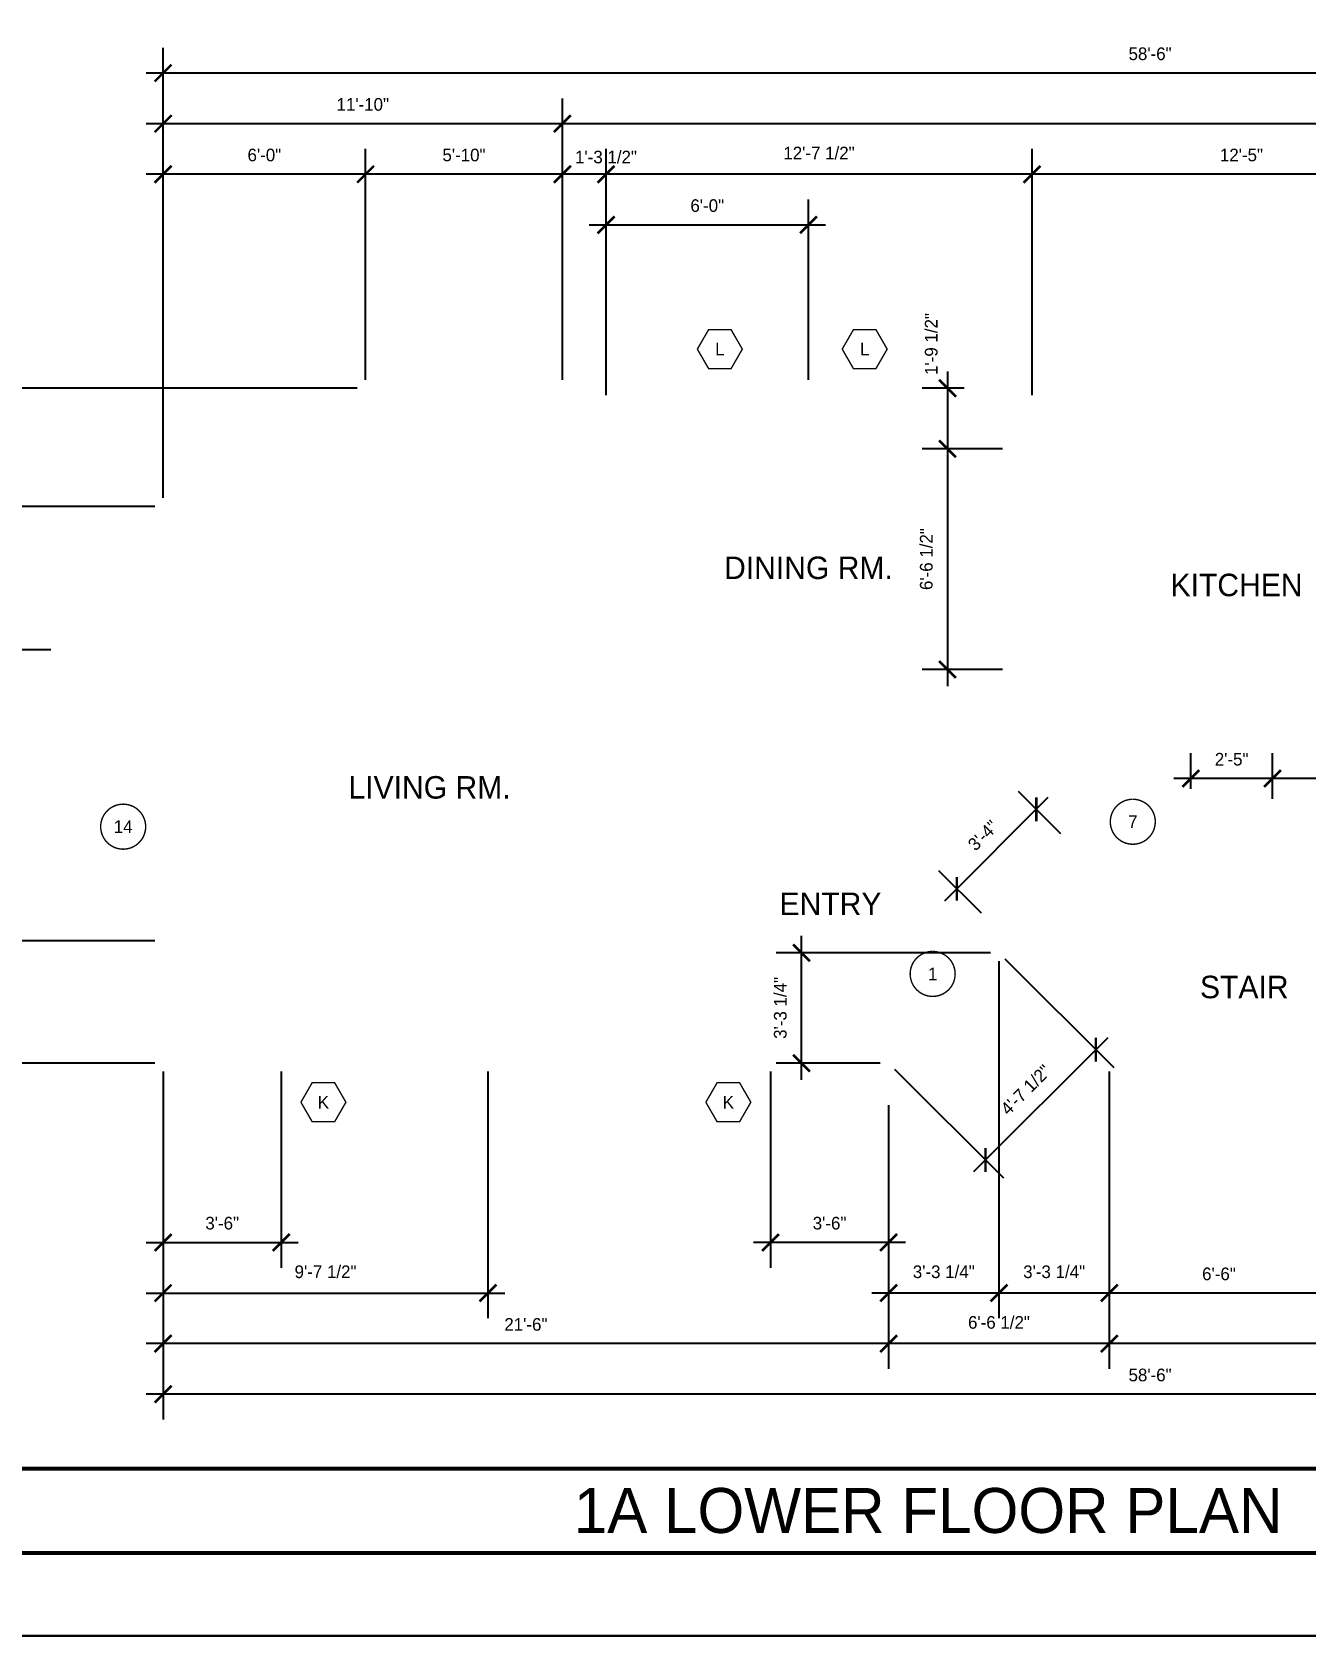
# Model space of a CAD drawing. Extents: x -2276 to 0, y -2295 to 725.
# Drawn here: x -1490 to -1037, y -1152 to -582 of the extents above; entities that cross this region are included whole.
import ezdxf

# ---------------------------------------------------------------- set-up
doc = ezdxf.new("R2010")
doc.units = 0
doc.header["$LTSCALE"] = 48
doc.header["$MEASUREMENT"] = 0
doc.header["$PDMODE"] = 3
doc.header["$PDSIZE"] = -2
doc.layers.get('0').update_dxf_attribs({"linetype": 'CONTINUOUS'})
doc.layers.get('DEFPOINTS').update_dxf_attribs({"linetype": 'CONTINUOUS'})
doc.layers.add('24X36TB', color=7, linetype='CONTINUOUS', lineweight=30)
for name, color, linetype in [('A-DIMS', 3, 'CONTINUOUS'), ('A-SYM', 2, 'CONTINUOUS'), ('A-SYM TEXT', 3, 'CONTINUOUS'), ('A-TEXT', 3, 'CONTINUOUS')]:
    doc.layers.add(name, color=color, linetype=linetype)
doc.styles.get("Standard").update_dxf_attribs({"font": 'ERASMD.TTF', "height": 4.5})
doc.dimstyles.new('ARCHITECTURE', dxfattribs={"dimscale": 48, "dimtxt": 0.18, "dimasz": 0.125, "dimexe": 0.1875, "dimexo": 0.0625, "dimgap": 0.09375, "dimtad": 1, "dimdec": 4, "dimzin": 3, "dimdsep": 46, "dimlunit": 4, "dimtxsty": 'Standard', "dimblk1": 'ARCHTICK', "dimblk2": 'ARCHTICK', "dimsah": 1, "dimcen": 0.09375, "dimdle": 0.125, "dimclrd": 1, "dimclre": 1, "dimclrt": 3, "dimadec": 0, "dimazin": 0, "dimtfac": 1, "dimtdec": 4, "dimtofl": 0, "dimtmove": 2, "dimatfit": 3, "dimldrblk": 'ARCHTICK', "dimfxl": 1, "dimfrac": 2, "dimtolj": 1, "dimtzin": 0, "dimarcsym": 0})

# ---------------------------------------------------------------- blocks, each defined once
blk = doc.blocks.new('_ARCHTICK')
at = {"color": 0, "linetype": 'ByBlock', "const_width": 0.15}
blk.add_lwpolyline([(-0.5, -0.5), (0.5, 0.5)], dxfattribs=at)
blk = doc.blocks.new('*D9')
at = {"layer": 'A-DIMS', "color": 1, "lineweight": -2}
for p, q in [((-1443.54, -951.25), (-1443.54, -1075.04)), ((-741.54, -951.25), (-741.54, -1075.04)), ((-735.54, -1066.04), (-1449.54, -1066.04))]:
    blk.add_line(p, q, dxfattribs=at)
at = {"layer": 'DEFPOINTS', "color": 0}
for p in [(-1443.54, -948.25), (-741.54, -948.25), (-1443.54, -1066.04)]:
    blk.add_point(p, dxfattribs=at)
at = {"layer": 'A-DIMS', "color": 1, "lineweight": -2, "xscale": 6, "yscale": 6, "zscale": 6, "rotation": 180}
blk.add_blockref('_ARCHTICK', (-1443.54, -1066.04), dxfattribs=at)
at = {"layer": 'A-DIMS', "color": 1, "lineweight": -2, "xscale": 6, "yscale": 6, "zscale": 6}
blk.add_blockref('_ARCHTICK', (-741.54, -1066.04), dxfattribs=at)
at = {"layer": 'A-DIMS', "color": 3, "insert": (-1092.54, -1059.22), "char_height": 4.5, "attachment_point": 5}
blk.add_mtext('\\A1;58\'-6"', dxfattribs=at)
blk = doc.blocks.new('*D10')
at = {"layer": 'A-DIMS', "color": 1, "lineweight": -2}
for p, q in [((-1443.54, -747.25), (-1443.54, -587.13)), ((-741.54, -705.25), (-741.54, -587.13)), ((-735.54, -596.13), (-1449.54, -596.13))]:
    blk.add_line(p, q, dxfattribs=at)
at = {"layer": 'DEFPOINTS', "color": 0}
for p in [(-1443.54, -596.13), (-741.54, -708.25), (-1443.54, -750.25)]:
    blk.add_point(p, dxfattribs=at)
at = {"layer": 'A-DIMS', "color": 1, "lineweight": -2, "xscale": 6, "yscale": 6, "zscale": 6, "rotation": 180}
blk.add_blockref('_ARCHTICK', (-1443.54, -596.13), dxfattribs=at)
at = {"layer": 'A-DIMS', "color": 1, "lineweight": -2, "xscale": 6, "yscale": 6, "zscale": 6}
blk.add_blockref('_ARCHTICK', (-741.54, -596.13), dxfattribs=at)
at = {"layer": 'A-DIMS', "color": 3, "insert": (-1092.54, -589.3), "char_height": 4.5, "attachment_point": 5}
blk.add_mtext('\\A1;58\'-6"', dxfattribs=at)
blk = doc.blocks.new('*D11')
at = {"layer": 'A-DIMS', "color": 1, "lineweight": -2}
for p, q in [((-1301.53, -705.25), (-1301.53, -605.13)), ((-741.54, -705.25), (-741.54, -605.13)), ((-735.54, -614.13), (-1307.53, -614.13))]:
    blk.add_line(p, q, dxfattribs=at)
at = {"layer": 'DEFPOINTS', "color": 0}
for p in [(-1301.53, -614.13), (-1301.53, -708.25), (-741.54, -708.25)]:
    blk.add_point(p, dxfattribs=at)
at = {"layer": 'A-DIMS', "color": 1, "lineweight": -2, "xscale": 6, "yscale": 6, "zscale": 6, "rotation": 180}
blk.add_blockref('_ARCHTICK', (-1301.53, -614.13), dxfattribs=at)
at = {"layer": 'A-DIMS', "color": 1, "lineweight": -2, "xscale": 6, "yscale": 6, "zscale": 6}
blk.add_blockref('_ARCHTICK', (-741.54, -614.13), dxfattribs=at)
at = {"layer": 'A-DIMS', "color": 3, "insert": (-1021.54, -607.3), "char_height": 4.5, "attachment_point": 5}
blk.add_mtext('\\A1;46\'-8"', dxfattribs=at)
blk = doc.blocks.new('*D12')
at = {"layer": 'A-DIMS', "color": 1, "lineweight": -2}
for p, q in [((-1443.54, -747.25), (-1443.54, -605.13)), ((-1301.53, -705.25), (-1301.53, -605.13)), ((-1295.53, -614.13), (-1449.54, -614.13))]:
    blk.add_line(p, q, dxfattribs=at)
at = {"layer": 'DEFPOINTS', "color": 0}
for p in [(-1443.54, -614.13), (-1301.53, -708.25), (-1443.54, -750.25)]:
    blk.add_point(p, dxfattribs=at)
at = {"layer": 'A-DIMS', "color": 1, "lineweight": -2, "xscale": 6, "yscale": 6, "zscale": 6, "rotation": 180}
blk.add_blockref('_ARCHTICK', (-1443.54, -614.13), dxfattribs=at)
at = {"layer": 'A-DIMS', "color": 1, "lineweight": -2, "xscale": 6, "yscale": 6, "zscale": 6}
blk.add_blockref('_ARCHTICK', (-1301.53, -614.13), dxfattribs=at)
at = {"layer": 'A-DIMS', "color": 3, "insert": (-1372.54, -607.3), "char_height": 4.5, "attachment_point": 5}
blk.add_mtext('\\A1;11\'-10"', dxfattribs=at)
blk = doc.blocks.new('*D14')
at = {"layer": 'A-DIMS', "color": 1, "lineweight": -2}
for p, q in [((-1134.53, -710.75), (-1134.53, -623.13)), ((-985.54, -708.75), (-985.54, -623.13)), ((-979.54, -632.13), (-1140.53, -632.13))]:
    blk.add_line(p, q, dxfattribs=at)
at = {"layer": 'DEFPOINTS', "color": 0}
for p in [(-1134.53, -632.13), (-985.54, -711.75), (-1134.53, -713.75)]:
    blk.add_point(p, dxfattribs=at)
at = {"layer": 'A-DIMS', "color": 1, "lineweight": -2, "xscale": 6, "yscale": 6, "zscale": 6, "rotation": 180}
blk.add_blockref('_ARCHTICK', (-1134.53, -632.13), dxfattribs=at)
at = {"layer": 'A-DIMS', "color": 1, "lineweight": -2, "xscale": 6, "yscale": 6, "zscale": 6}
blk.add_blockref('_ARCHTICK', (-985.54, -632.13), dxfattribs=at)
at = {"layer": 'A-DIMS', "color": 3, "insert": (-1060.04, -625.3), "char_height": 4.5, "attachment_point": 5}
blk.add_mtext('\\A1;12\'-5"', dxfattribs=at)
blk = doc.blocks.new('*D15')
at = {"layer": 'A-DIMS', "color": 1, "lineweight": -2}
for p, q in [((-1286.03, -710.75), (-1286.03, -623.13)), ((-1134.53, -710.75), (-1134.53, -623.13)), ((-1128.53, -632.13), (-1292.03, -632.13))]:
    blk.add_line(p, q, dxfattribs=at)
at = {"layer": 'DEFPOINTS', "color": 0}
for p in [(-1286.03, -632.13), (-1286.03, -713.75), (-1134.53, -713.75)]:
    blk.add_point(p, dxfattribs=at)
at = {"layer": 'A-DIMS', "color": 1, "lineweight": -2, "xscale": 6, "yscale": 6, "zscale": 6, "rotation": 180}
blk.add_blockref('_ARCHTICK', (-1286.03, -632.13), dxfattribs=at)
at = {"layer": 'A-DIMS', "color": 1, "lineweight": -2, "xscale": 6, "yscale": 6, "zscale": 6}
blk.add_blockref('_ARCHTICK', (-1134.53, -632.13), dxfattribs=at)
at = {"layer": 'A-DIMS', "color": 3, "insert": (-1210.28, -624.59), "char_height": 4.5, "attachment_point": 5}
blk.add_mtext('\\A1;12\'-7 1/2"', dxfattribs=at)
blk = doc.blocks.new('*D16')
at = {"layer": 'A-DIMS', "color": 1, "lineweight": -2}
for p, q in [((-1301.53, -705.25), (-1301.53, -623.13)), ((-1286.03, -710.75), (-1286.03, -623.13)), ((-1280.03, -632.13), (-1307.53, -632.13))]:
    blk.add_line(p, q, dxfattribs=at)
at = {"layer": 'DEFPOINTS', "color": 0}
for p in [(-1301.53, -632.13), (-1301.53, -708.25), (-1286.03, -713.75)]:
    blk.add_point(p, dxfattribs=at)
at = {"layer": 'A-DIMS', "color": 1, "lineweight": -2, "xscale": 6, "yscale": 6, "zscale": 6, "rotation": 180}
blk.add_blockref('_ARCHTICK', (-1301.53, -632.13), dxfattribs=at)
at = {"layer": 'A-DIMS', "color": 1, "lineweight": -2, "xscale": 6, "yscale": 6, "zscale": 6}
blk.add_blockref('_ARCHTICK', (-1286.03, -632.13), dxfattribs=at)
at = {"layer": 'A-DIMS', "color": 3, "insert": (-1286.03, -626.02), "char_height": 4.5, "attachment_point": 5}
blk.add_mtext('\\A1;1\'-3 1/2"', dxfattribs=at)
blk = doc.blocks.new('*D17')
at = {"layer": 'A-DIMS', "color": 1, "lineweight": -2}
for p, q in [((-1371.54, -705.25), (-1371.54, -623.13)), ((-1301.53, -705.25), (-1301.53, -623.13)), ((-1295.53, -632.13), (-1377.54, -632.13))]:
    blk.add_line(p, q, dxfattribs=at)
at = {"layer": 'DEFPOINTS', "color": 0}
for p in [(-1371.54, -632.13), (-1371.54, -708.25), (-1301.53, -708.25)]:
    blk.add_point(p, dxfattribs=at)
at = {"layer": 'A-DIMS', "color": 1, "lineweight": -2, "xscale": 6, "yscale": 6, "zscale": 6, "rotation": 180}
blk.add_blockref('_ARCHTICK', (-1371.54, -632.13), dxfattribs=at)
at = {"layer": 'A-DIMS', "color": 1, "lineweight": -2, "xscale": 6, "yscale": 6, "zscale": 6}
blk.add_blockref('_ARCHTICK', (-1301.53, -632.13), dxfattribs=at)
at = {"layer": 'A-DIMS', "color": 3, "insert": (-1336.54, -625.3), "char_height": 4.5, "attachment_point": 5}
blk.add_mtext('\\A1;5\'-10"', dxfattribs=at)
blk = doc.blocks.new('*D18')
at = {"layer": 'A-DIMS', "color": 1, "lineweight": -2}
for p, q in [((-1443.54, -747.25), (-1443.54, -623.13)), ((-1371.54, -705.25), (-1371.54, -623.13)), ((-1365.54, -632.13), (-1449.54, -632.13))]:
    blk.add_line(p, q, dxfattribs=at)
at = {"layer": 'DEFPOINTS', "color": 0}
for p in [(-1443.54, -632.13), (-1371.54, -708.25), (-1443.54, -750.25)]:
    blk.add_point(p, dxfattribs=at)
at = {"layer": 'A-DIMS', "color": 1, "lineweight": -2, "xscale": 6, "yscale": 6, "zscale": 6, "rotation": 180}
blk.add_blockref('_ARCHTICK', (-1443.54, -632.13), dxfattribs=at)
at = {"layer": 'A-DIMS', "color": 1, "lineweight": -2, "xscale": 6, "yscale": 6, "zscale": 6}
blk.add_blockref('_ARCHTICK', (-1371.54, -632.13), dxfattribs=at)
at = {"layer": 'A-DIMS', "color": 3, "insert": (-1407.54, -625.3), "char_height": 4.5, "attachment_point": 5}
blk.add_mtext('\\A1;6\'-0"', dxfattribs=at)
blk = doc.blocks.new('*D20')
at = {"layer": 'A-DIMS', "color": 1, "lineweight": -2}
for p, q in [((-1286.03, -710.75), (-1286.03, -641.13)), ((-1214.03, -705.25), (-1214.03, -641.13)), ((-1292.03, -650.13), (-1208.03, -650.13))]:
    blk.add_line(p, q, dxfattribs=at)
at = {"layer": 'DEFPOINTS', "color": 0}
for p in [(-1214.03, -650.13), (-1214.03, -708.25), (-1286.03, -713.75)]:
    blk.add_point(p, dxfattribs=at)
at = {"layer": 'A-DIMS', "color": 1, "lineweight": -2, "xscale": 6, "yscale": 6, "zscale": 6, "rotation": 180}
blk.add_blockref('_ARCHTICK', (-1286.03, -650.13), dxfattribs=at)
at = {"layer": 'A-DIMS', "color": 1, "lineweight": -2, "xscale": 6, "yscale": 6, "zscale": 6}
blk.add_blockref('_ARCHTICK', (-1214.03, -650.13), dxfattribs=at)
at = {"layer": 'A-DIMS', "color": 3, "insert": (-1250.03, -643.3), "char_height": 4.5, "attachment_point": 5}
blk.add_mtext('\\A1;6\'-0"', dxfattribs=at)
blk = doc.blocks.new('*D21')
at = {"layer": 'A-DIMS', "color": 1, "lineweight": -2}
for p, q in [((-1107.04, -951.25), (-1107.04, -1057.04)), ((-741.54, -951.25), (-741.54, -1057.04)), ((-735.54, -1048.04), (-1113.04, -1048.04))]:
    blk.add_line(p, q, dxfattribs=at)
at = {"layer": 'DEFPOINTS', "color": 0}
for p in [(-1107.04, -948.25), (-741.54, -948.25), (-1107.04, -1048.04)]:
    blk.add_point(p, dxfattribs=at)
at = {"layer": 'A-DIMS', "color": 1, "lineweight": -2, "xscale": 6, "yscale": 6, "zscale": 6, "rotation": 180}
blk.add_blockref('_ARCHTICK', (-1107.04, -1048.04), dxfattribs=at)
at = {"layer": 'A-DIMS', "color": 1, "lineweight": -2, "xscale": 6, "yscale": 6, "zscale": 6}
blk.add_blockref('_ARCHTICK', (-741.54, -1048.04), dxfattribs=at)
at = {"layer": 'A-DIMS', "color": 3, "insert": (-924.29, -1040.51), "char_height": 4.5, "attachment_point": 5}
blk.add_mtext('\\A1;30\'-5 1/2"', dxfattribs=at)
blk = doc.blocks.new('*D22')
at = {"layer": 'A-DIMS', "color": 1, "lineweight": -2}
for p, q in [((-1107.04, -951.25), (-1107.04, -1057.04)), ((-1185.53, -963.25), (-1185.53, -1057.04)), ((-1101.04, -1048.04), (-1191.53, -1048.04))]:
    blk.add_line(p, q, dxfattribs=at)
at = {"layer": 'DEFPOINTS', "color": 0}
for p in [(-1107.04, -948.25), (-1185.53, -960.25), (-1185.53, -1048.04)]:
    blk.add_point(p, dxfattribs=at)
at = {"layer": 'A-DIMS', "color": 1, "lineweight": -2, "xscale": 6, "yscale": 6, "zscale": 6, "rotation": 180}
blk.add_blockref('_ARCHTICK', (-1185.53, -1048.04), dxfattribs=at)
at = {"layer": 'A-DIMS', "color": 1, "lineweight": -2, "xscale": 6, "yscale": 6, "zscale": 6}
blk.add_blockref('_ARCHTICK', (-1107.04, -1048.04), dxfattribs=at)
at = {"layer": 'A-DIMS', "color": 3, "insert": (-1146.28, -1040.51), "char_height": 4.5, "attachment_point": 5}
blk.add_mtext('\\A1;6\'-6 1/2"', dxfattribs=at)
blk = doc.blocks.new('*D23')
at = {"layer": 'A-DIMS', "color": 1, "lineweight": -2}
for p, q in [((-1443.54, -951.25), (-1443.54, -1057.04)), ((-1185.53, -963.25), (-1185.53, -1057.04)), ((-1179.53, -1048.04), (-1449.54, -1048.04))]:
    blk.add_line(p, q, dxfattribs=at)
at = {"layer": 'DEFPOINTS', "color": 0}
for p in [(-1443.54, -948.25), (-1185.53, -960.25), (-1443.54, -1048.04)]:
    blk.add_point(p, dxfattribs=at)
at = {"layer": 'A-DIMS', "color": 1, "lineweight": -2, "xscale": 6, "yscale": 6, "zscale": 6, "rotation": 180}
blk.add_blockref('_ARCHTICK', (-1443.54, -1048.04), dxfattribs=at)
at = {"layer": 'A-DIMS', "color": 1, "lineweight": -2, "xscale": 6, "yscale": 6, "zscale": 6}
blk.add_blockref('_ARCHTICK', (-1185.53, -1048.04), dxfattribs=at)
at = {"layer": 'A-DIMS', "color": 3, "insert": (-1314.53, -1041.22), "char_height": 4.5, "attachment_point": 5}
blk.add_mtext('\\A1;21\'-6"', dxfattribs=at)
blk = doc.blocks.new('*D26')
at = {"layer": 'A-DIMS', "color": 1, "lineweight": -2}
for p, q in [((-1029.04, -947.75), (-1029.04, -1039.04)), ((-1107.04, -963.25), (-1107.04, -1039.04)), ((-1023.04, -1030.04), (-1113.04, -1030.04))]:
    blk.add_line(p, q, dxfattribs=at)
at = {"layer": 'DEFPOINTS', "color": 0}
for p in [(-1029.04, -944.75), (-1107.04, -960.25), (-1107.04, -1030.04)]:
    blk.add_point(p, dxfattribs=at)
at = {"layer": 'A-DIMS', "color": 1, "lineweight": -2, "xscale": 6, "yscale": 6, "zscale": 6, "rotation": 180}
blk.add_blockref('_ARCHTICK', (-1107.04, -1030.04), dxfattribs=at)
at = {"layer": 'A-DIMS', "color": 1, "lineweight": -2, "xscale": 6, "yscale": 6, "zscale": 6}
blk.add_blockref('_ARCHTICK', (-1029.04, -1030.04), dxfattribs=at)
at = {"layer": 'A-DIMS', "color": 3, "insert": (-1068.04, -1023.26), "char_height": 4.5, "attachment_point": 5}
blk.add_mtext('\\A1;6\'-6"', dxfattribs=at)
blk = doc.blocks.new('*D27')
at = {"layer": 'A-DIMS', "color": 1, "lineweight": -2}
for p, q in [((-1146.28, -912.01), (-1146.28, -1039.04)), ((-1107.04, -963.25), (-1107.04, -1039.04)), ((-1101.04, -1030.04), (-1152.28, -1030.04))]:
    blk.add_line(p, q, dxfattribs=at)
at = {"layer": 'DEFPOINTS', "color": 0}
for p in [(-1146.28, -909.01), (-1107.04, -960.25), (-1146.28, -1030.04)]:
    blk.add_point(p, dxfattribs=at)
at = {"layer": 'A-DIMS', "color": 1, "lineweight": -2, "xscale": 6, "yscale": 6, "zscale": 6, "rotation": 180}
blk.add_blockref('_ARCHTICK', (-1146.28, -1030.04), dxfattribs=at)
at = {"layer": 'A-DIMS', "color": 1, "lineweight": -2, "xscale": 6, "yscale": 6, "zscale": 6}
blk.add_blockref('_ARCHTICK', (-1107.04, -1030.04), dxfattribs=at)
at = {"layer": 'A-DIMS', "color": 3, "insert": (-1126.66, -1022.51), "char_height": 4.5, "attachment_point": 5}
blk.add_mtext('\\A1;3\'-3 1/4"', dxfattribs=at)
blk = doc.blocks.new('*D28')
at = {"layer": 'A-DIMS', "color": 1, "lineweight": -2}
for p, q in [((-1146.28, -912.01), (-1146.28, -1039.04)), ((-1185.53, -963.25), (-1185.53, -1039.04)), ((-1140.28, -1030.04), (-1191.53, -1030.04))]:
    blk.add_line(p, q, dxfattribs=at)
at = {"layer": 'DEFPOINTS', "color": 0}
for p in [(-1146.28, -909.01), (-1185.53, -960.25), (-1185.53, -1030.04)]:
    blk.add_point(p, dxfattribs=at)
at = {"layer": 'A-DIMS', "color": 1, "lineweight": -2, "xscale": 6, "yscale": 6, "zscale": 6, "rotation": 180}
blk.add_blockref('_ARCHTICK', (-1185.53, -1030.04), dxfattribs=at)
at = {"layer": 'A-DIMS', "color": 1, "lineweight": -2, "xscale": 6, "yscale": 6, "zscale": 6}
blk.add_blockref('_ARCHTICK', (-1146.28, -1030.04), dxfattribs=at)
at = {"layer": 'A-DIMS', "color": 3, "insert": (-1165.91, -1022.51), "char_height": 4.5, "attachment_point": 5}
blk.add_mtext('\\A1;3\'-3 1/4"', dxfattribs=at)
blk = doc.blocks.new('*D33')
at = {"layer": 'A-DIMS', "color": 1, "lineweight": -2}
for p, q in [((-1227.53, -951.25), (-1227.53, -1021.04)), ((-1185.53, -963.25), (-1185.53, -1021.04)), ((-1179.53, -1012.04), (-1233.53, -1012.04))]:
    blk.add_line(p, q, dxfattribs=at)
at = {"layer": 'DEFPOINTS', "color": 0}
for p in [(-1227.53, -948.25), (-1185.53, -960.25), (-1227.53, -1012.04)]:
    blk.add_point(p, dxfattribs=at)
at = {"layer": 'A-DIMS', "color": 1, "lineweight": -2, "xscale": 6, "yscale": 6, "zscale": 6, "rotation": 180}
blk.add_blockref('_ARCHTICK', (-1227.53, -1012.04), dxfattribs=at)
at = {"layer": 'A-DIMS', "color": 1, "lineweight": -2, "xscale": 6, "yscale": 6, "zscale": 6}
blk.add_blockref('_ARCHTICK', (-1185.53, -1012.04), dxfattribs=at)
at = {"layer": 'A-DIMS', "color": 3, "insert": (-1206.53, -1005.22), "char_height": 4.5, "attachment_point": 5}
blk.add_mtext('\\A1;3\'-6"', dxfattribs=at)
blk = doc.blocks.new('*D34')
at = {"layer": 'A-DIMS', "color": 1, "lineweight": -2}
for p, q in [((-1443.54, -951.25), (-1443.54, -1021.04)), ((-1401.54, -951.25), (-1401.54, -1021.04)), ((-1449.54, -1012.04), (-1395.54, -1012.04))]:
    blk.add_line(p, q, dxfattribs=at)
at = {"layer": 'DEFPOINTS', "color": 0}
for p in [(-1443.54, -948.25), (-1401.54, -948.25), (-1401.54, -1012.04)]:
    blk.add_point(p, dxfattribs=at)
at = {"layer": 'A-DIMS', "color": 1, "lineweight": -2, "xscale": 6, "yscale": 6, "zscale": 6, "rotation": 180}
blk.add_blockref('_ARCHTICK', (-1443.54, -1012.04), dxfattribs=at)
at = {"layer": 'A-DIMS', "color": 1, "lineweight": -2, "xscale": 6, "yscale": 6, "zscale": 6}
blk.add_blockref('_ARCHTICK', (-1401.54, -1012.04), dxfattribs=at)
at = {"layer": 'A-DIMS', "color": 3, "insert": (-1422.54, -1005.22), "char_height": 4.5, "attachment_point": 5}
blk.add_mtext('\\A1;3\'-6"', dxfattribs=at)
blk = doc.blocks.new('*D35')
at = {"layer": 'A-DIMS', "color": 1, "lineweight": -2}
for p, q in [((-1443.54, -951.25), (-1443.54, -1039.04)), ((-1328.04, -951.25), (-1328.04, -1039.04)), ((-1449.54, -1030.04), (-1322.04, -1030.04))]:
    blk.add_line(p, q, dxfattribs=at)
at = {"layer": 'DEFPOINTS', "color": 0}
for p in [(-1443.54, -948.25), (-1328.04, -948.25), (-1328.04, -1030.04)]:
    blk.add_point(p, dxfattribs=at)
at = {"layer": 'A-DIMS', "color": 1, "lineweight": -2, "xscale": 6, "yscale": 6, "zscale": 6, "rotation": 180}
blk.add_blockref('_ARCHTICK', (-1443.54, -1030.04), dxfattribs=at)
at = {"layer": 'A-DIMS', "color": 1, "lineweight": -2, "xscale": 6, "yscale": 6, "zscale": 6}
blk.add_blockref('_ARCHTICK', (-1328.04, -1030.04), dxfattribs=at)
at = {"layer": 'A-DIMS', "color": 3, "insert": (-1385.79, -1022.51), "char_height": 4.5, "attachment_point": 5}
blk.add_mtext('\\A1;9\'-7 1/2"', dxfattribs=at)
blk = doc.blocks.new('*D73')
at = {"layer": 'A-DIMS', "color": 1, "lineweight": -2}
for p, q in [((-1568.74, -702.25), (-1568.74, -954.25)), ((-1374.54, -708.25), (-1577.74, -708.25)), ((-1446.54, -948.25), (-1577.74, -948.25))]:
    blk.add_line(p, q, dxfattribs=at)
at = {"layer": 'DEFPOINTS', "color": 0}
for p in [(-1371.54, -708.25), (-1568.74, -948.25), (-1443.54, -948.25)]:
    blk.add_point(p, dxfattribs=at)
at = {"layer": 'A-DIMS', "color": 1, "lineweight": -2, "xscale": 6, "yscale": 6, "zscale": 6}
for p, rotation in [((-1568.74, -708.25), 90), ((-1568.74, -948.25), 270)]:
    blk.add_blockref('_ARCHTICK', p, dxfattribs=dict(at, rotation=rotation))
at = {"layer": 'A-DIMS', "color": 3, "insert": (-1575.56, -828.25), "char_height": 4.5, "attachment_point": 5, "rotation": 90}
blk.add_mtext('\\A1;20\'-0"', dxfattribs=at)
blk = doc.blocks.new('*D74')
at = {"layer": 'A-DIMS', "color": 1, "lineweight": -2}
for p, q in [((-1550.74, -702.25), (-1550.74, -756.25)), ((-1374.54, -708.25), (-1559.74, -708.25)), ((-1446.54, -750.25), (-1559.74, -750.25))]:
    blk.add_line(p, q, dxfattribs=at)
at = {"layer": 'DEFPOINTS', "color": 0}
for p in [(-1371.54, -708.25), (-1550.74, -750.25), (-1443.54, -750.25)]:
    blk.add_point(p, dxfattribs=at)
at = {"layer": 'A-DIMS', "color": 1, "lineweight": -2, "xscale": 6, "yscale": 6, "zscale": 6}
for p, rotation in [((-1550.74, -708.25), 90), ((-1550.74, -750.25), 270)]:
    blk.add_blockref('_ARCHTICK', p, dxfattribs=dict(at, rotation=rotation))
at = {"layer": 'A-DIMS', "color": 3, "insert": (-1557.56, -729.25), "char_height": 4.5, "attachment_point": 5, "rotation": 90}
blk.add_mtext('\\A1;3\'-6"', dxfattribs=at)
blk = doc.blocks.new('*D75')
at = {"layer": 'A-DIMS', "color": 1, "lineweight": -2}
for p, q in [((-1550.74, -744.25), (-1550.74, -954.25)), ((-1446.54, -750.25), (-1559.74, -750.25)), ((-1446.54, -948.25), (-1559.74, -948.25))]:
    blk.add_line(p, q, dxfattribs=at)
at = {"layer": 'DEFPOINTS', "color": 0}
for p in [(-1443.54, -750.25), (-1550.74, -948.25), (-1443.54, -948.25)]:
    blk.add_point(p, dxfattribs=at)
at = {"layer": 'A-DIMS', "color": 1, "lineweight": -2, "xscale": 6, "yscale": 6, "zscale": 6}
for p, rotation in [((-1550.74, -750.25), 90), ((-1550.74, -948.25), 270)]:
    blk.add_blockref('_ARCHTICK', p, dxfattribs=dict(at, rotation=rotation))
at = {"layer": 'A-DIMS', "color": 3, "insert": (-1557.52, -849.25), "char_height": 4.5, "attachment_point": 5, "rotation": 90}
blk.add_mtext('\\A1;16\'-6"', dxfattribs=at)
blk = doc.blocks.new('*D76')
at = {"layer": 'A-DIMS', "color": 1, "lineweight": -2}
for p, q in [((-1514.74, -744.25), (-1514.74, -807.25)), ((-1446.54, -750.25), (-1523.74, -750.25)), ((-1483.54, -801.25), (-1523.74, -801.25))]:
    blk.add_line(p, q, dxfattribs=at)
at = {"layer": 'DEFPOINTS', "color": 0}
for p in [(-1443.54, -750.25), (-1514.74, -801.25), (-1480.54, -801.25)]:
    blk.add_point(p, dxfattribs=at)
at = {"layer": 'A-DIMS', "color": 1, "lineweight": -2, "xscale": 6, "yscale": 6, "zscale": 6}
for p, rotation in [((-1514.74, -750.25), 90), ((-1514.74, -801.25), 270)]:
    blk.add_blockref('_ARCHTICK', p, dxfattribs=dict(at, rotation=rotation))
at = {"layer": 'A-DIMS', "color": 3, "insert": (-1521.56, -775.75), "char_height": 4.5, "attachment_point": 5, "rotation": 90}
blk.add_mtext('\\A1;4\'-3"', dxfattribs=at)
blk = doc.blocks.new('*D77')
at = {"layer": 'A-DIMS', "color": 1, "lineweight": -2}
for p, q in [((-1532.74, -954.25), (-1532.74, -898.75)), ((-1446.54, -904.75), (-1541.74, -904.75)), ((-1446.54, -948.25), (-1541.74, -948.25))]:
    blk.add_line(p, q, dxfattribs=at)
at = {"layer": 'DEFPOINTS', "color": 0}
for p in [(-1532.74, -904.75), (-1443.54, -904.75), (-1443.54, -948.25)]:
    blk.add_point(p, dxfattribs=at)
at = {"layer": 'A-DIMS', "color": 1, "lineweight": -2, "xscale": 6, "yscale": 6, "zscale": 6}
for p, rotation in [((-1532.74, -904.75), 90), ((-1532.74, -948.25), 270)]:
    blk.add_blockref('_ARCHTICK', p, dxfattribs=dict(at, rotation=rotation))
at = {"layer": 'A-DIMS', "color": 3, "insert": (-1540.27, -926.5), "char_height": 4.5, "attachment_point": 5, "rotation": 90}
blk.add_mtext('\\A1;3\'-7 1/2"', dxfattribs=at)
blk = doc.blocks.new('*D78')
at = {"layer": 'A-DIMS', "color": 1, "lineweight": -2}
for p, q in [((-1216.51, -954.25), (-1216.51, -903.01)), ((-1149.28, -909.01), (-1225.51, -909.01)), ((-1188.53, -948.25), (-1225.51, -948.25))]:
    blk.add_line(p, q, dxfattribs=at)
at = {"layer": 'DEFPOINTS', "color": 0}
for p in [(-1216.51, -909.01), (-1146.28, -909.01), (-1185.53, -948.25)]:
    blk.add_point(p, dxfattribs=at)
at = {"layer": 'A-DIMS', "color": 1, "lineweight": -2, "xscale": 6, "yscale": 6, "zscale": 6}
for p, rotation in [((-1216.51, -909.01), 90), ((-1216.51, -948.25), 270)]:
    blk.add_blockref('_ARCHTICK', p, dxfattribs=dict(at, rotation=rotation))
at = {"layer": 'A-DIMS', "color": 3, "insert": (-1224.04, -928.63), "char_height": 4.5, "attachment_point": 5, "rotation": 90}
blk.add_mtext('\\A1;3\'-3 1/4"', dxfattribs=at)
blk = doc.blocks.new('*D79')
at = {"layer": 'A-DIMS', "color": 1, "lineweight": -2}
for p, q in [((-1144.16, -911.13), (-1105.44, -949.85)), ((-1107.57, -939.24), (-1155.29, -986.97)), ((-1183.41, -950.37), (-1144.69, -989.09))]:
    blk.add_line(p, q, dxfattribs=at)
at = {"layer": 'DEFPOINTS', "color": 0}
for p in [(-1146.28, -909.01), (-1185.53, -948.25), (-1151.05, -982.73)]:
    blk.add_point(p, dxfattribs=at)
at = {"layer": 'A-DIMS', "color": 1, "lineweight": -2, "xscale": 6, "yscale": 6, "zscale": 6}
for p, rotation in [((-1111.81, -943.48), 45), ((-1151.05, -982.73), 225)]:
    blk.add_blockref('_ARCHTICK', p, dxfattribs=dict(at, rotation=rotation))
at = {"layer": 'A-DIMS', "color": 3, "insert": (-1136.75, -957.78), "char_height": 4.5, "attachment_point": 5, "rotation": 45}
blk.add_mtext('\\A1;4\'-7 1/2"', dxfattribs=at)
blk = doc.blocks.new('*D85')
at = {"layer": 'A-DIMS', "color": 1, "lineweight": -2}
for p, q in [((-1164.58, -702.25), (-1164.58, -735.75)), ((-1158.6, -708.25), (-1173.58, -708.25)), ((-1145.03, -729.75), (-1173.58, -729.75))]:
    blk.add_line(p, q, dxfattribs=at)
at = {"layer": 'DEFPOINTS', "color": 0}
for p in [(-1155.6, -708.25), (-1164.58, -729.75), (-1142.03, -729.75)]:
    blk.add_point(p, dxfattribs=at)
at = {"layer": 'A-DIMS', "color": 1, "lineweight": -2, "xscale": 6, "yscale": 6, "zscale": 6}
for p, rotation in [((-1164.58, -708.25), 90), ((-1164.58, -729.75), 270)]:
    blk.add_blockref('_ARCHTICK', p, dxfattribs=dict(at, rotation=rotation))
at = {"layer": 'A-DIMS', "color": 3, "insert": (-1170.35, -692.49), "char_height": 4.5, "attachment_point": 5, "rotation": 90}
blk.add_mtext('\\A1;1\'-9 1/2"', dxfattribs=at)
blk = doc.blocks.new('*D86')
at = {"layer": 'A-DIMS', "color": 1, "lineweight": -2}
for p, q in [((-1164.58, -723.75), (-1164.58, -814.25)), ((-1145.03, -729.75), (-1173.58, -729.75)), ((-1145.03, -808.25), (-1173.58, -808.25))]:
    blk.add_line(p, q, dxfattribs=at)
at = {"layer": 'DEFPOINTS', "color": 0}
for p in [(-1142.03, -729.75), (-1164.58, -808.25), (-1142.03, -808.25)]:
    blk.add_point(p, dxfattribs=at)
at = {"layer": 'A-DIMS', "color": 1, "lineweight": -2, "xscale": 6, "yscale": 6, "zscale": 6}
for p, rotation in [((-1164.58, -729.75), 90), ((-1164.58, -808.25), 270)]:
    blk.add_blockref('_ARCHTICK', p, dxfattribs=dict(at, rotation=rotation))
at = {"layer": 'A-DIMS', "color": 3, "insert": (-1172.11, -769), "char_height": 4.5, "attachment_point": 5, "rotation": 90}
blk.add_mtext('\\A1;6\'-6 1/2"', dxfattribs=at)
blk = doc.blocks.new('*D88')
at = {"layer": 'A-DIMS', "color": 1, "lineweight": -2}
for p, q in [((-1049.03, -854.25), (-1049.03, -838.03)), ((-985.54, -846.75), (-985.54, -838.03)), ((-979.54, -847.03), (-1055.03, -847.03))]:
    blk.add_line(p, q, dxfattribs=at)
at = {"layer": 'DEFPOINTS', "color": 0}
for p in [(-1049.03, -847.03), (-985.54, -849.75), (-1049.03, -857.25)]:
    blk.add_point(p, dxfattribs=at)
at = {"layer": 'A-DIMS', "color": 1, "lineweight": -2, "xscale": 6, "yscale": 6, "zscale": 6, "rotation": 180}
blk.add_blockref('_ARCHTICK', (-1049.03, -847.03), dxfattribs=at)
at = {"layer": 'A-DIMS', "color": 1, "lineweight": -2, "xscale": 6, "yscale": 6, "zscale": 6}
blk.add_blockref('_ARCHTICK', (-985.54, -847.03), dxfattribs=at)
at = {"layer": 'A-DIMS', "color": 3, "insert": (-1017.29, -839.5), "char_height": 4.5, "attachment_point": 5}
blk.add_mtext('\\A1;5\'-3 1/2"', dxfattribs=at)
blk = doc.blocks.new('*D89')
at = {"layer": 'A-DIMS', "color": 1, "lineweight": -2}
for p, q in [((-1078.03, -850.75), (-1078.03, -838.03)), ((-1049.03, -854.25), (-1049.03, -838.03)), ((-1043.03, -847.03), (-1084.03, -847.03))]:
    blk.add_line(p, q, dxfattribs=at)
at = {"layer": 'DEFPOINTS', "color": 0}
for p in [(-1078.03, -847.03), (-1078.03, -853.75), (-1049.03, -857.25)]:
    blk.add_point(p, dxfattribs=at)
at = {"layer": 'A-DIMS', "color": 1, "lineweight": -2, "xscale": 6, "yscale": 6, "zscale": 6, "rotation": 180}
blk.add_blockref('_ARCHTICK', (-1078.03, -847.03), dxfattribs=at)
at = {"layer": 'A-DIMS', "color": 1, "lineweight": -2, "xscale": 6, "yscale": 6, "zscale": 6}
blk.add_blockref('_ARCHTICK', (-1049.03, -847.03), dxfattribs=at)
at = {"layer": 'A-DIMS', "color": 3, "insert": (-1063.53, -840.21), "char_height": 4.5, "attachment_point": 5}
blk.add_mtext('\\A1;2\'-5"', dxfattribs=at)
blk = doc.blocks.new('*D90')
at = {"layer": 'A-DIMS', "color": 1, "lineweight": -2}
for p, q in [((-1165.5, -890.5), (-1128.73, -853.73)), ((-1124.26, -866.69), (-1139.33, -851.61)), ((-1152.54, -894.97), (-1167.62, -879.9))]:
    blk.add_line(p, q, dxfattribs=at)
at = {"layer": 'DEFPOINTS', "color": 0}
for p in [(-1132.97, -857.98), (-1122.14, -868.81), (-1150.42, -897.09)]:
    blk.add_point(p, dxfattribs=at)
at = {"layer": 'A-DIMS', "color": 1, "lineweight": -2, "xscale": 6, "yscale": 6, "zscale": 6}
for p, rotation in [((-1132.97, -857.98), 45.00000000000322), ((-1161.25, -886.26), 225.0000000000032)]:
    blk.add_blockref('_ARCHTICK', p, dxfattribs=dict(at, rotation=rotation))
at = {"layer": 'A-DIMS', "color": 3, "insert": (-1151.93, -867.29), "char_height": 4.5, "attachment_point": 5, "rotation": 45}
blk.add_mtext('\\A1;3\'-4"', dxfattribs=at)
blk = doc.blocks.new('A$C06A91398')
at = {"layer": '24X36TB'}
blk.add_lwpolyline([(-1115.88, 1085.14), (612.12, 1085.14), (612.12, -66.86), (-1115.88, -66.86)], close=True, dxfattribs=at)
at = {"layer": '24X36TB', "const_width": 1.5}
blk.add_lwpolyline([(420.62, -37.36), (420.62, 1055.64), (-1055.88, 1055.64), (-1055.88, -37.36)], close=True, dxfattribs=at)

msp = doc.modelspace()

# ---------------------------------------------------------------- linework, layer by layer
at = {"layer": '24X36TB', "const_width": 1.5}
msp.add_lwpolyline([(-1668, -1092.5), (-1074, -1092.5), (-191.5, -1092.5)], dxfattribs=at)
at = {"layer": 'A-SYM', "const_width": 0.5}
for points in [[(-1253.54827, -694.32396), (-1249.54952, -701.25), (-1241.54952, -701.25), (-1237.54952, -694.3218), (-1241.54952, -687.39359), (-1249.54952, -687.39359), (-1253.54846, -694.31997)], [(-1202.03346, -694.32396), (-1198.03471, -701.25), (-1190.03471, -701.25), (-1186.03471, -694.3218), (-1190.03471, -687.39359), (-1198.03471, -687.39359), (-1202.03365, -694.31997)], [(-1394.54031, -962.18037), (-1390.54156, -969.10641), (-1382.54156, -969.10641), (-1378.54156, -962.1782), (-1382.54156, -955.25), (-1390.54156, -955.25), (-1394.54051, -962.17637)], [(-1250.52559, -962.18037), (-1246.52685, -969.10641), (-1238.52685, -969.10641), (-1234.52685, -962.1782), (-1238.52685, -955.25), (-1246.52685, -955.25), (-1250.52579, -962.17637)]]:
    msp.add_lwpolyline(points, dxfattribs=at)
for points in [[(-1098.68342, -854.4193, 458.365508884), (-1098.61361, -854.41961, 458.365508884)], [(-1457.75381, -856.16714, 458.365508884), (-1457.68399, -856.16744, 458.365508884)], [(-1169.86257, -908.54173, 458.365508884), (-1169.79276, -908.54203, 458.365508884)]]:
    msp.add_lwpolyline(points, format="xyb", dxfattribs=at)

# ---------------------------------------------------------------- block references
at = {"layer": 'A-DIMS'}
msp.add_blockref('A$C06A91398', (-612.11644, -1085.14447), dxfattribs=at)

# ---------------------------------------------------------------- texts
at = {"layer": 'A-DIMS', "insert": (-1171.48368, -1107.5), "char_height": 16, "width": 993.0326388, "attachment_point": 5}
msp.add_mtext('1A LOWER FLOOR PLAN', dxfattribs=at)
at = {"layer": 'A-SYM TEXT', "char_height": 4.5, "width": 16, "attachment_point": 5}
for s, insert in [('L', (-1245.54889, -694.3218)), ('L', (-1194.03408, -694.3218)), ('7', (-1098.68342, -862.41926)), ('14', (-1457.75381, -864.1671)), ('1', (-1169.86257, -916.54169)), ('K', (-1386.54094, -962.1782)), ('K', (-1242.52622, -962.1782))]:
    msp.add_mtext(s, dxfattribs=dict(at, insert=insert))
at = {"layer": 'A-TEXT', "char_height": 8, "attachment_point": 5}
for s, insert, width in [('DINING RM.', (-1214.03471, -772.15257), 144), ('KITCHEN', (-1061.78814, -778.25142), 97.4931462), ('LIVING RM.', (-1348.7842, -850.25), 182.5147186), ('ENTRY', (-1206.20405, -891.60691), 182.5147186), ('STAIR', (-1059.04156, -921.25), 77)]:
    msp.add_mtext(s, dxfattribs=dict(at, insert=insert, width=width))

# ---------------------------------------------------------------- dimensions: what is measured, and where the dimension line sits
at = {"layer": 'A-DIMS'}
for base, p1, p2, picture, middle in [((-1443.54156, -596.12622), (-741.54156, -708.25), (-1443.54156, -750.25), '*D10', (-1092.54156, -589.30369)), ((-1443.541564, -614.126218), (-1301.53471, -708.25), (-1443.541564, -750.25), '*D12', (-1372.538137, -607.303691)), ((-1301.53471, -614.126218), (-741.541564, -708.25), (-1301.53471, -708.25), '*D11', (-1021.538137, -607.303691)), ((-1286.03471, -632.12622), (-1134.53471, -713.75), (-1286.03471, -713.75), '*D15', (-1210.28471, -624.5949)), ((-1443.54156, -632.12622), (-1371.54156, -708.25), (-1443.54156, -750.25), '*D18', (-1407.54156, -625.30369)), ((-1371.541564, -632.126218), (-1301.53471, -708.25), (-1371.541564, -708.25), '*D17', (-1336.538137, -625.303691)), ((-1134.53471, -632.126218), (-985.541564, -711.75), (-1134.53471, -713.75), '*D14', (-1060.038137, -625.303691)), ((-1214.03471, -650.12622), (-1286.03471, -713.75), (-1214.03471, -708.25), '*D20', (-1250.03471, -643.30369)), ((-1049.02926, -847.03153), (-985.54156, -849.75), (-1049.02926, -857.25), '*D88', (-1017.28541, -839.50021)), ((-1078.02926, -847.03153), (-1049.02926, -857.25), (-1078.02926, -853.75), '*D89', (-1063.52926, -840.209)), ((-1185.526845, -1030.044746), (-1146.284204, -909.007359), (-1185.526845, -960.25), '*D28', (-1165.905525, -1022.513428)), ((-1146.2842, -1030.04475), (-1107.04156, -960.25), (-1146.2842, -909.00736), '*D27', (-1126.66288, -1022.51343)), ((-1107.04156, -1030.04475), (-1029.04156, -944.75), (-1107.04156, -960.25), '*D26', (-1068.04156, -1023.25848)), ((-1443.54156, -1066.04475), (-741.54156, -948.25), (-1443.54156, -948.25), '*D9', (-1092.54156, -1059.22222)), ((-1443.54156, -1048.04475), (-1185.52685, -960.25), (-1443.54156, -948.25), '*D23', (-1314.5342, -1041.22222)), ((-1401.54156, -1012.04475), (-1443.54156, -948.25), (-1401.54156, -948.25), '*D34', (-1422.54156, -1005.22222)), ((-1328.04156, -1030.04475), (-1443.54156, -948.25), (-1328.04156, -948.25), '*D35', (-1385.79156, -1022.51343)), ((-1227.52685, -1012.04475), (-1185.52685, -960.25), (-1227.52685, -948.25), '*D33', (-1206.52685, -1005.22222)), ((-1185.52685, -1048.04475), (-1107.04156, -948.25), (-1185.52685, -960.25), '*D22', (-1146.2842, -1040.51343)), ((-1107.04156, -1048.04475), (-741.54156, -948.25), (-1107.04156, -948.25), '*D21', (-924.29156, -1040.51343))]:
    dim = msp.add_linear_dim(base=base, p1=p1, p2=p2, dimstyle='ARCHITECTURE', dxfattribs=at)
    dim.commit()
    dim.dimension.update_dxf_attribs({"geometry": picture, "text_midpoint": middle})
dim = msp.add_linear_dim(base=(-1301.53471, -632.12622), p1=(-1286.03471, -713.75), p2=(-1301.53471, -708.25), dimstyle='ARCHITECTURE', dxfattribs=at)
dim.commit()
dim.dimension.update_dxf_attribs({"geometry": '*D16', "text_midpoint": (-1286.03471, -626.01844), "dimtype": 160})
dim = msp.add_linear_dim(base=(-1164.5804, -729.75), p1=(-1155.59796, -708.25), p2=(-1142.03471, -729.75), angle=90, dimstyle='ARCHITECTURE', dxfattribs=at)
dim.commit()
dim.dimension.update_dxf_attribs({"geometry": '*D85', "text_midpoint": (-1170.348, -692.48554), "dimtype": 160})
for base, p1, p2, picture, middle in [((-1568.73638, -948.25), (-1371.54156, -708.25), (-1443.54156, -948.25), '*D73', (-1575.5589, -828.25)), ((-1550.73638, -750.25), (-1371.54156, -708.25), (-1443.54156, -750.25), '*D74', (-1557.5589, -729.25)), ((-1164.5804, -808.25), (-1142.03471, -729.75), (-1142.03471, -808.25), '*D86', (-1172.11172, -769)), ((-1550.73638, -948.25), (-1443.54156, -750.25), (-1443.54156, -948.25), '*D75', (-1557.52264, -849.25)), ((-1514.73638, -801.25), (-1443.54156, -750.25), (-1480.54156, -801.25), '*D76', (-1521.5589, -775.75)), ((-1532.73638, -904.75), (-1443.54156, -948.25), (-1443.54156, -904.75), '*D77', (-1540.2677, -926.5)), ((-1216.50511, -909.00736), (-1185.52685, -948.25), (-1146.2842, -909.00736), '*D78', (-1224.03642, -928.62868))]:
    dim = msp.add_linear_dim(base=base, p1=p1, p2=p2, angle=90, dimstyle='ARCHITECTURE', dxfattribs=at)
    dim.commit()
    dim.dimension.update_dxf_attribs({"geometry": picture, "text_midpoint": middle})
for p1, p2, distance, picture, middle in [((-1150.42024, -897.09315), (-1122.13597, -868.80887), 15.31909, '*D90', (-1151.9346, -867.29452)), ((-1146.2842, -909.00736), (-1185.52685, -948.25), 48.75658, '*D79', (-1136.75486, -957.77934))]:
    dim = msp.add_aligned_dim(p1=p1, p2=p2, distance=distance, dimstyle='ARCHITECTURE', dxfattribs=at)
    dim.commit()
    dim.dimension.update_dxf_attribs({"geometry": picture, "text_midpoint": middle})

doc.saveas('drawing.dxf')
